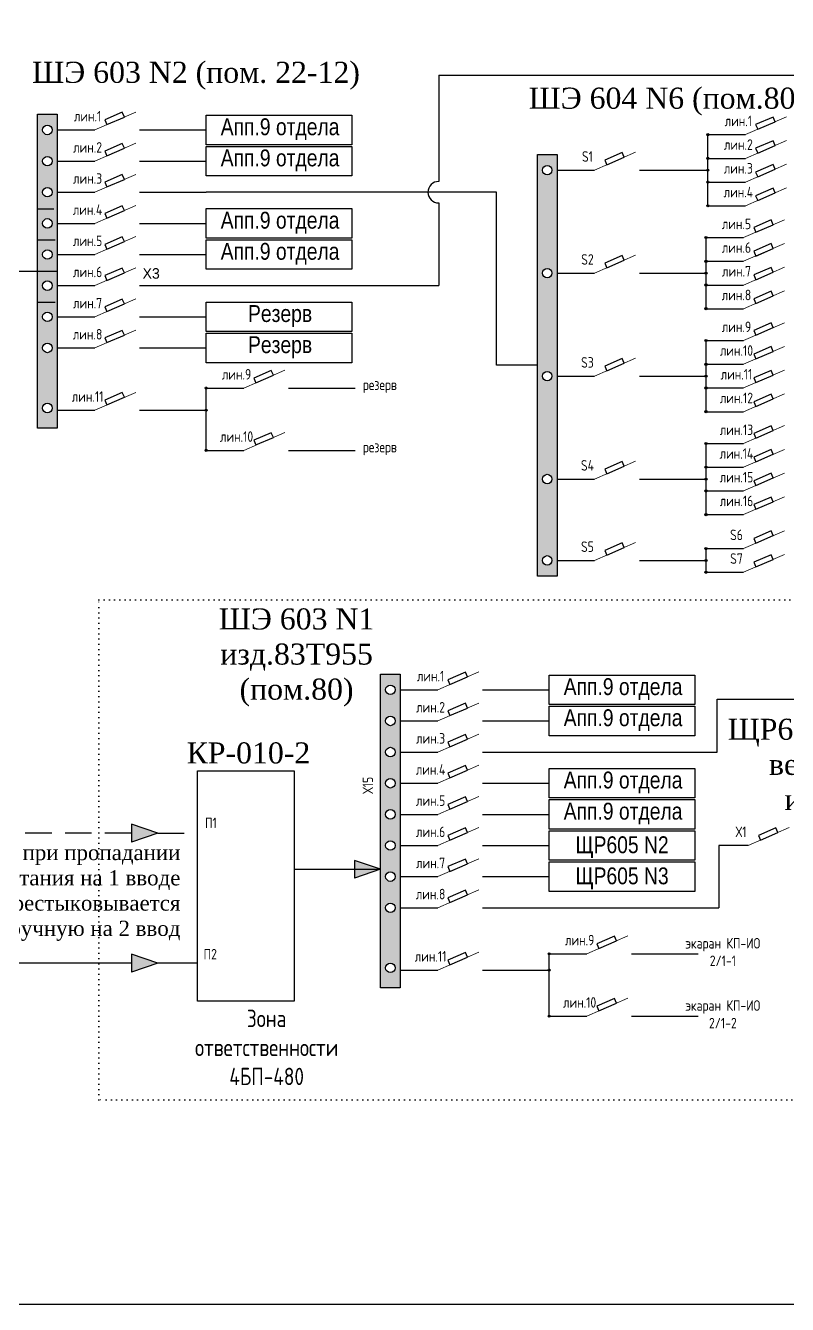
# Model space of a CAD drawing. Header units: millimetres. Extents: x 18 to 564, y 579 to 995.
# Drawn here: x 227.5 to 373, y 579.2 to 823.3 of the extents above; entities that cross this region are included whole.
import ezdxf

# ---------------------------------------------------------------- set-up
doc = ezdxf.new("R2010")
doc.units = ezdxf.units.MM
doc.linetypes.add('ACAD_ISO07W100', pattern=[3, 0, -3])
doc.linetypes.add('DASHEDX2', pattern=[38.1, 25.4, -12.7])

msp = doc.modelspace()

# ---------------------------------------------------------------- hatches: boundary and pattern name
h = msp.add_hatch(color=256)
h.paths.add_polyline_path([(233.52, 806.42), (229.77, 806.42), (229.77, 746.5), (233.52, 746.5)])
h.paths.add_polyline_path([(232.56, 767.74, -1), (230.74, 767.74, -1)], flags=16)
h.paths.add_polyline_path([(230.74, 773.69, -1), (232.56, 773.69, -1)], flags=16)
h.paths.add_polyline_path([(232.56, 761.8, -1), (230.74, 761.8, -1)], flags=16)
h.paths.add_polyline_path([(230.74, 779.64, -1), (232.56, 779.64, -1)], flags=16)
h.paths.add_polyline_path([(230.74, 785.58, -1), (232.56, 785.58, -1)], flags=16)
h.paths.add_polyline_path([(232.56, 750.33, -1), (230.74, 750.33, -1)], flags=16)
h.paths.add_polyline_path([(230.74, 791.53, -1), (232.56, 791.53, -1)], flags=16)
h.paths.add_polyline_path([(230.74, 797.47, -1), (232.56, 797.47, -1)], flags=16)
h.paths.add_polyline_path([(230.74, 803.42, -1), (232.56, 803.42, -1)], flags=16)
h = msp.add_hatch(color=256)
h.paths.add_polyline_path([(358.03, 802.52), (357.82, 802.52), (357.82, 802.32, 0.414214)], flags=17)
h.paths.add_polyline_path([(357.62, 802.52, 0.414214), (357.82, 802.32), (357.82, 802.52), (358.03, 802.52, 1)])
h = msp.add_hatch(color=256)
h.paths.add_polyline_path([(325.26, 718.23), (329, 718.23), (329, 798.73), (325.26, 798.73)])
h.paths.add_polyline_path([(326.22, 756.42, -1), (328.04, 756.42, -1)], flags=16)
h.paths.add_polyline_path([(328.04, 736.76, -1), (326.22, 736.76, -1)], flags=16)
h.paths.add_polyline_path([(326.22, 776.08, -1), (328.04, 776.08, -1)], flags=16)
h.paths.add_polyline_path([(328.04, 721.23, -1), (326.22, 721.23, -1)], flags=16)
h.paths.add_polyline_path([(326.22, 795.74, -1), (328.04, 795.74, -1)], flags=16)
h = msp.add_hatch(color=256)
h.paths.add_polyline_path([(358.03, 798), (357.82, 798), (357.82, 797.8, 0.414214)], flags=17)
h.paths.add_polyline_path([(357.62, 798, 0.414214), (357.82, 797.8), (357.82, 798), (358.03, 798, 1)])
h = msp.add_hatch(color=256)
h.paths.add_polyline_path([(358.03, 795.74), (357.82, 795.74), (357.82, 795.53, 0.414214)], flags=17)
h.paths.add_polyline_path([(357.62, 795.74, 0.414214), (357.82, 795.53), (357.82, 795.74), (358.03, 795.74, 1)])
h = msp.add_hatch(color=256)
h.paths.add_polyline_path([(358.03, 793.47), (357.82, 793.47), (357.82, 793.27, 0.414214)], flags=17)
h.paths.add_polyline_path([(357.62, 793.47, 0.414214), (357.82, 793.27), (357.82, 793.47), (358.03, 793.47, 1)])
h = msp.add_hatch(color=256)
h.paths.add_polyline_path([(358.03, 788.95), (357.82, 788.95), (357.82, 788.74, 0.414214)], flags=17)
h.paths.add_polyline_path([(357.62, 788.95, 0.414214), (357.82, 788.74), (357.82, 788.95), (358.03, 788.95, 1)])
h = msp.add_hatch(color=256)
h.paths.add_polyline_path([(357.67, 782.87), (357.47, 782.87), (357.47, 782.66, 0.414214)], flags=17)
h.paths.add_polyline_path([(357.27, 782.87, 0.414214), (357.47, 782.66), (357.47, 782.87), (357.67, 782.87, 1)])
h = msp.add_hatch(color=256)
h.paths.add_polyline_path([(357.67, 778.34), (357.47, 778.34), (357.47, 778.14, 0.414214)], flags=17)
h.paths.add_polyline_path([(357.27, 778.34, 0.414214), (357.47, 778.14), (357.47, 778.34), (357.67, 778.34, 1)])
h = msp.add_hatch(color=256)
h.paths.add_polyline_path([(357.67, 776.08), (357.47, 776.08), (357.47, 775.88, 0.414214)], flags=17)
h.paths.add_polyline_path([(357.27, 776.08, 0.414214), (357.47, 775.88), (357.47, 776.08), (357.67, 776.08, 1)])
h = msp.add_hatch(color=256)
h.paths.add_polyline_path([(357.67, 773.81), (357.47, 773.81), (357.47, 773.61, 0.414214)], flags=17)
h.paths.add_polyline_path([(357.27, 773.81, 0.414214), (357.47, 773.61), (357.47, 773.81), (357.67, 773.81, 1)])
h = msp.add_hatch(color=256)
h.paths.add_polyline_path([(357.67, 769.29), (357.47, 769.29), (357.47, 769.09, 0.414214)], flags=17)
h.paths.add_polyline_path([(357.27, 769.29, 0.414214), (357.47, 769.09), (357.47, 769.29), (357.67, 769.29, 1)])
h = msp.add_hatch(color=256)
h.paths.add_polyline_path([(357.67, 763.21), (357.47, 763.21), (357.47, 763.01, 0.414214)], flags=17)
h.paths.add_polyline_path([(357.27, 763.21, 0.414214), (357.47, 763.01), (357.47, 763.21), (357.67, 763.21, 1)])
h = msp.add_hatch(color=256)
h.paths.add_polyline_path([(357.67, 758.68), (357.47, 758.68), (357.47, 758.48, 0.414214)], flags=17)
h.paths.add_polyline_path([(357.27, 758.68, 0.414214), (357.47, 758.48), (357.47, 758.68), (357.67, 758.68, 1)])
h = msp.add_hatch(color=256)
h.paths.add_polyline_path([(357.67, 756.42), (357.47, 756.42), (357.47, 756.22, 0.414214)], flags=17)
h.paths.add_polyline_path([(357.27, 756.42, 0.414214), (357.47, 756.22), (357.47, 756.42), (357.67, 756.42, 1)])
h = msp.add_hatch(color=256)
h.paths.add_polyline_path([(262.18, 754.14), (261.98, 754.14), (261.98, 753.94, 0.414214)], flags=17)
h.paths.add_polyline_path([(261.78, 754.14, 0.414214), (261.98, 753.94), (261.98, 754.14), (262.18, 754.14, 1)])
h = msp.add_hatch(color=256)
h.paths.add_polyline_path([(357.67, 754.16), (357.47, 754.16), (357.47, 753.95, 0.414214)], flags=17)
h.paths.add_polyline_path([(357.27, 754.16, 0.414214), (357.47, 753.95), (357.47, 754.16), (357.67, 754.16, 1)])
h = msp.add_hatch(color=256)
h.paths.add_polyline_path([(262.18, 749.9), (261.98, 749.9), (261.98, 749.7, 0.414214)], flags=17)
h.paths.add_polyline_path([(261.78, 749.9, 0.414214), (261.98, 749.7), (261.98, 749.9), (262.18, 749.9, 1)])
h = msp.add_hatch(color=256)
h.paths.add_polyline_path([(357.67, 749.63), (357.47, 749.63), (357.47, 749.43, 0.414214)], flags=17)
h.paths.add_polyline_path([(357.27, 749.63, 0.414214), (357.47, 749.43), (357.47, 749.63), (357.67, 749.63, 1)])
h = msp.add_hatch(color=256)
h.paths.add_polyline_path([(262.18, 742.25), (261.98, 742.25), (261.98, 742.05, 0.414214)], flags=17)
h.paths.add_polyline_path([(261.78, 742.25, 0.414214), (261.98, 742.05), (261.98, 742.25), (262.18, 742.25, 1)])
h = msp.add_hatch(color=256)
h.paths.add_polyline_path([(357.67, 743.55), (357.47, 743.55), (357.47, 743.35, 0.414214)], flags=17)
h.paths.add_polyline_path([(357.27, 743.55, 0.414214), (357.47, 743.35), (357.47, 743.55), (357.67, 743.55, 1)])
h = msp.add_hatch(color=256)
h.paths.add_polyline_path([(357.67, 739.03), (357.47, 739.03), (357.47, 738.82, 0.414214)], flags=17)
h.paths.add_polyline_path([(357.27, 739.03, 0.414214), (357.47, 738.82), (357.47, 739.03), (357.67, 739.03, 1)])
h = msp.add_hatch(color=256)
h.paths.add_polyline_path([(357.67, 736.76), (357.47, 736.76), (357.47, 736.56, 0.414214)], flags=17)
h.paths.add_polyline_path([(357.27, 736.76, 0.414214), (357.47, 736.56), (357.47, 736.76), (357.67, 736.76, 1)])
h = msp.add_hatch(color=256)
h.paths.add_polyline_path([(357.67, 734.5), (357.47, 734.5), (357.47, 734.3, 0.414214)], flags=17)
h.paths.add_polyline_path([(357.27, 734.5, 0.414214), (357.47, 734.3), (357.47, 734.5), (357.67, 734.5, 1)])
h = msp.add_hatch(color=256)
h.paths.add_polyline_path([(357.67, 729.97), (357.47, 729.97), (357.47, 729.77, 0.414214)], flags=17)
h.paths.add_polyline_path([(357.27, 729.97, 0.414214), (357.47, 729.77), (357.47, 729.97), (357.67, 729.97, 1)])
h = msp.add_hatch(color=256)
h.paths.add_polyline_path([(357.67, 723.49), (357.47, 723.49), (357.47, 723.29, 0.414214)], flags=17)
h.paths.add_polyline_path([(357.27, 723.49, 0.414214), (357.47, 723.29), (357.47, 723.49), (357.67, 723.49, 1)])
h = msp.add_hatch(color=256)
h.paths.add_polyline_path([(357.67, 721.23), (357.47, 721.23), (357.47, 721.03, 0.414214)], flags=17)
h.paths.add_polyline_path([(357.27, 721.23, 0.414214), (357.47, 721.03), (357.47, 721.23), (357.67, 721.23, 1)])
h = msp.add_hatch(color=256)
h.paths.add_polyline_path([(357.67, 718.97), (357.47, 718.97), (357.47, 718.77, 0.414214)], flags=17)
h.paths.add_polyline_path([(357.27, 718.97, 0.414214), (357.47, 718.77), (357.47, 718.97), (357.67, 718.97, 1)])
h = msp.add_hatch(color=256)
h.paths.add_polyline_path([(299.04, 699.53), (295.3, 699.53), (295.3, 639.61), (299.04, 639.61)])
h.paths.add_polyline_path([(298.08, 660.86, -1), (296.26, 660.86, -1)], flags=16)
h.paths.add_polyline_path([(296.26, 666.8, -1), (298.08, 666.8, -1)], flags=16)
h.paths.add_polyline_path([(298.08, 654.91, -1), (296.26, 654.91, -1)], flags=16)
h.paths.add_polyline_path([(296.26, 672.75, -1), (298.08, 672.75, -1)], flags=16)
h.paths.add_polyline_path([(296.26, 678.69, -1), (298.08, 678.69, -1)], flags=16)
h.paths.add_polyline_path([(298.08, 643.44, -1), (296.26, 643.44, -1)], flags=16)
h.paths.add_polyline_path([(296.26, 684.64, -1), (298.08, 684.64, -1)], flags=16)
h.paths.add_polyline_path([(296.26, 690.59, -1), (298.08, 690.59, -1)], flags=16)
h.paths.add_polyline_path([(296.26, 696.53, -1), (298.08, 696.53, -1)], flags=16)
h = msp.add_hatch(color=256)
h.paths.add_polyline_path([(247.73, 670.85), (247.73, 669.15), (252.73, 669.15)])
h.paths.add_polyline_path([(252.73, 669.15), (247.73, 669.15), (247.73, 667.45)])
h = msp.add_hatch(color=256)
h.paths.add_polyline_path([(290.31, 663.97), (290.31, 662.27), (295.3, 662.27)])
h.paths.add_polyline_path([(295.3, 662.27), (290.31, 662.27), (290.31, 660.57)])
h = msp.add_hatch(color=256)
h.paths.add_polyline_path([(247.73, 646.05), (247.73, 644.35), (252.73, 644.35)])
h.paths.add_polyline_path([(252.73, 644.35), (247.73, 644.35), (247.73, 642.65)])
h = msp.add_hatch(color=256)
h.paths.add_polyline_path([(327.71, 646.12), (327.5, 646.12), (327.5, 645.92, 0.414214)], flags=17)
h.paths.add_polyline_path([(327.3, 646.12, 0.414214), (327.5, 645.92), (327.5, 646.12), (327.71, 646.12, 1)])
h = msp.add_hatch(color=256)
h.paths.add_polyline_path([(327.71, 643.02), (327.5, 643.02), (327.5, 642.82, 0.414214)], flags=17)
h.paths.add_polyline_path([(327.3, 643.02, 0.414214), (327.5, 642.82), (327.5, 643.02), (327.71, 643.02, 1)])
h = msp.add_hatch(color=256)
h.paths.add_polyline_path([(327.71, 634.23), (327.5, 634.23), (327.5, 634.02, 0.414214)], flags=17)
h.paths.add_polyline_path([(327.3, 634.23, 0.414214), (327.5, 634.02), (327.5, 634.23), (327.71, 634.23, 1)])

# ---------------------------------------------------------------- linework, layer by layer
for p, q in [((306.4, 813.85), (306.4, 793.58)), ((306.4, 813.85), (418.99, 813.85)), ((233.52, 803.42), (240.69, 803.42)), ((249.24, 803.42), (261.98, 803.42)), ((357.82, 802.52), (365, 802.52)), ((357.82, 788.95), (357.82, 802.52)), ((233.52, 797.47), (240.69, 797.47)), ((249.24, 797.47), (261.98, 797.47)), ((357.82, 798), (365, 798)), ((329, 795.74), (336.18, 795.74)), ((344.73, 795.74), (357.82, 795.74)), ((233.52, 791.53), (240.69, 791.53)), ((249.24, 791.53), (261.98, 791.53)), ((317.42, 791.53), (261.98, 791.53)), ((317.42, 758.48), (317.42, 791.53)), ((357.82, 793.47), (365, 793.47)), ((306.4, 789.48), (306.4, 773.69)), ((357.82, 788.95), (365, 788.95)), ((229.77, 788.35), (232.88, 788.35)), ((233.52, 785.58), (240.69, 785.58)), ((249.24, 785.58), (261.98, 785.58)), ((229.77, 782.41), (233.12, 782.41)), ((357.47, 782.87), (364.64, 782.87)), ((357.47, 769.29), (357.47, 782.87)), ((233.52, 779.64), (240.69, 779.64)), ((249.24, 779.64), (261.98, 779.64)), ((218.66, 776.46), (233.52, 776.46)), ((357.47, 778.34), (364.64, 778.34)), ((329, 776.08), (336.18, 776.08)), ((344.73, 776.08), (357.47, 776.08)), ((233.52, 773.69), (240.69, 773.69)), ((249.24, 773.69), (261.98, 773.69)), ((249.24, 773.69), (306.4, 773.69)), ((357.47, 773.81), (364.64, 773.81)), ((229.77, 770.51), (233.12, 770.51)), ((357.47, 769.29), (364.64, 769.29)), ((233.52, 767.74), (240.69, 767.74)), ((249.24, 767.74), (261.98, 767.74)), ((233.52, 761.8), (240.69, 761.8)), ((249.24, 761.8), (261.98, 761.8)), ((357.47, 763.21), (364.64, 763.21)), ((357.47, 749.63), (357.47, 763.21)), ((325.26, 758.48), (317.42, 758.48)), ((357.47, 758.68), (364.64, 758.68)), ((329, 756.42), (336.18, 756.42)), ((344.73, 756.42), (357.47, 756.42)), ((261.98, 754.14), (269.16, 754.14)), ((261.98, 742.25), (261.98, 754.14)), ((277.71, 754.14), (290.45, 754.14)), ((357.47, 754.16), (364.64, 754.16)), ((233.52, 749.9), (240.69, 749.9)), ((249.24, 749.9), (261.98, 749.9)), ((357.47, 749.63), (364.64, 749.63)), ((357.47, 743.55), (364.64, 743.55)), ((357.47, 729.97), (357.47, 743.55)), ((261.98, 742.25), (269.16, 742.25)), ((277.71, 742.25), (290.45, 742.25)), ((357.47, 739.03), (364.64, 739.03)), ((329, 736.76), (336.18, 736.76)), ((344.73, 736.76), (357.47, 736.76)), ((357.47, 734.5), (364.64, 734.5)), ((357.47, 729.97), (364.64, 729.97)), ((357.47, 723.49), (364.64, 723.49)), ((357.47, 718.97), (357.47, 723.49)), ((329, 721.23), (336.18, 721.23)), ((344.73, 721.23), (357.47, 721.23)), ((357.47, 718.97), (364.64, 718.97)), ((299.04, 696.53), (306.22, 696.53)), ((314.76, 696.53), (327.5, 696.53)), ((359.61, 684.64), (359.61, 694.75)), ((359.61, 694.75), (413.33, 694.75)), ((299.04, 690.59), (306.22, 690.59)), ((314.76, 690.59), (327.5, 690.59)), ((299.04, 684.64), (306.22, 684.64)), ((314.76, 684.64), (359.61, 684.64)), ((299.04, 678.69), (306.22, 678.69)), ((314.76, 678.69), (327.5, 678.69)), ((299.04, 672.75), (306.22, 672.75)), ((314.76, 672.75), (327.5, 672.75)), ((252.73, 669.15), (247.73, 670.85)), ((247.73, 670.85), (247.73, 667.45)), ((252.73, 669.15), (247.73, 667.45)), ((299.04, 666.8), (306.22, 666.8)), ((314.76, 666.8), (327.5, 666.8)), ((365.52, 666.8), (359.88, 666.8)), ((359.88, 666.8), (359.88, 654.91)), ((278.81, 662.27), (295.3, 662.27)), ((295.3, 662.27), (290.31, 663.97)), ((290.31, 663.97), (290.31, 660.57)), ((295.3, 662.27), (290.31, 660.57)), ((299.04, 660.86), (306.22, 660.86)), ((314.76, 660.86), (327.5, 660.86)), ((299.04, 654.91), (306.22, 654.91)), ((314.76, 654.91), (359.88, 654.91)), ((252.73, 644.35), (247.73, 646.05)), ((247.73, 646.05), (247.73, 642.65)), ((327.5, 646.12), (334.68, 646.12)), ((327.5, 634.23), (327.5, 646.12)), ((343.23, 646.12), (355.97, 646.12)), ((239.51, 644.35), (185.59, 644.35)), ((247.73, 644.35), (239.51, 644.35)), ((252.73, 644.35), (247.73, 642.65)), ((260.3, 644.35), (252.73, 644.35)), ((299.04, 643.02), (306.22, 643.02)), ((314.76, 643.02), (327.5, 643.02)), ((327.5, 634.23), (334.68, 634.23)), ((343.23, 634.23), (355.97, 634.23))]:
    msp.add_line(p, q)
at = {"lineweight": 15}
for p, q in [((240.69, 803.42), (248.53, 806.84)), ((365, 802.52), (372.84, 805.94)), ((240.69, 797.47), (248.53, 800.89)), ((365, 798), (372.84, 801.41)), ((336.18, 795.74), (344.02, 799.15)), ((365, 793.47), (372.84, 796.89)), ((240.69, 791.53), (248.53, 794.94)), ((365, 788.95), (372.84, 792.36)), ((240.69, 785.58), (248.53, 789)), ((364.64, 782.87), (372.48, 786.28)), ((240.69, 779.64), (248.53, 783.05)), ((364.64, 778.34), (372.48, 781.76)), ((336.18, 776.08), (344.02, 779.49)), ((240.69, 773.69), (248.53, 777.1)), ((364.64, 773.81), (372.48, 777.23)), ((364.64, 769.29), (372.48, 772.7)), ((240.69, 767.74), (248.53, 771.16)), ((240.69, 761.8), (248.53, 765.21)), ((364.64, 763.21), (372.48, 766.62)), ((364.64, 758.68), (372.48, 762.1)), ((336.18, 756.42), (344.02, 759.83)), ((269.16, 754.14), (277, 757.56)), ((364.64, 754.16), (372.48, 757.57)), ((240.69, 749.9), (248.53, 753.32)), ((364.64, 749.63), (372.48, 753.05)), ((269.16, 742.25), (277, 745.67)), ((364.64, 743.55), (372.48, 746.97)), ((364.64, 739.03), (372.48, 742.44)), ((336.18, 736.76), (344.02, 740.18)), ((364.64, 734.5), (372.48, 737.91)), ((364.64, 729.97), (372.48, 733.39)), ((364.64, 723.49), (372.48, 726.91)), ((336.18, 721.23), (344.02, 724.64)), ((364.64, 718.97), (372.48, 722.38)), ((306.22, 696.53), (314.05, 699.95)), ((306.22, 690.59), (314.05, 694)), ((306.22, 684.64), (314.05, 688.06)), ((306.22, 678.69), (314.05, 682.11)), ((306.22, 672.75), (314.05, 676.16)), ((306.22, 666.8), (314.05, 670.22)), ((365.52, 666.8), (373.36, 670.22)), ((306.22, 660.86), (314.05, 664.27)), ((306.22, 654.91), (314.05, 658.32)), ((334.68, 646.12), (342.52, 649.53)), ((306.22, 643.02), (314.05, 646.43)), ((334.68, 634.23), (342.52, 637.64))]:
    msp.add_line(p, q, dxfattribs=at)
at = {"linetype": 'DASHEDX2', "ltscale": 0.2}
for p, q in [((247.73, 669.15), (224.95, 669.15)), ((252.73, 669.15), (260.3, 669.15))]:
    msp.add_line(p, q, dxfattribs=at)
for points in [[(563.87, 579.18), (18.44, 579.18), (18.44, 967.77), (563.87, 967.77)], [(229.77, 806.42), (233.52, 806.42), (233.52, 746.5), (229.77, 746.5)], [(243.02, 804.43), (246.36, 805.89), (245.96, 806.79), (242.63, 805.33)], [(261.98, 806.24), (289.83, 806.24), (289.83, 800.6), (261.98, 800.6)], [(367.33, 803.54), (370.66, 804.99), (370.27, 805.89), (366.94, 804.44)], [(367.33, 799.01), (370.66, 800.47), (370.27, 801.36), (366.94, 799.91)], [(243.02, 798.49), (246.36, 799.94), (245.96, 800.84), (242.63, 799.39)], [(261.98, 800.29), (289.83, 800.29), (289.83, 794.66), (261.98, 794.66)], [(325.26, 798.73), (329, 798.73), (329, 718.23), (325.26, 718.23)], [(338.51, 796.75), (341.84, 798.2), (341.45, 799.1), (338.11, 797.65)], [(367.33, 794.49), (370.66, 795.94), (370.27, 796.84), (366.94, 795.38)], [(243.02, 792.54), (246.36, 793.99), (245.96, 794.89), (242.63, 793.44)], [(367.33, 789.96), (370.66, 791.41), (370.27, 792.31), (366.94, 790.86)], [(243.02, 786.6), (246.36, 788.05), (245.96, 788.95), (242.63, 787.49)], [(261.98, 788.4), (289.83, 788.4), (289.83, 782.77), (261.98, 782.77)], [(366.97, 783.88), (370.31, 785.33), (369.91, 786.23), (366.58, 784.78)], [(243.02, 780.65), (246.36, 782.1), (245.96, 783), (242.63, 781.55)], [(261.98, 782.45), (289.83, 782.45), (289.83, 776.82), (261.98, 776.82)], [(366.97, 779.35), (370.31, 780.81), (369.91, 781.71), (366.58, 780.25)], [(338.51, 777.09), (341.84, 778.54), (341.45, 779.44), (338.11, 777.99)], [(243.02, 774.7), (246.36, 776.16), (245.96, 777.05), (242.63, 775.6)], [(366.97, 774.83), (370.31, 776.28), (369.91, 777.18), (366.58, 775.73)], [(366.97, 770.3), (370.31, 771.76), (369.91, 772.65), (366.58, 771.2)], [(243.02, 768.76), (246.36, 770.21), (245.96, 771.11), (242.63, 769.66)], [(261.98, 770.56), (289.83, 770.56), (289.83, 764.93), (261.98, 764.93)], [(243.02, 762.81), (246.36, 764.26), (245.96, 765.16), (242.63, 763.71)], [(261.98, 764.61), (289.83, 764.61), (289.83, 758.98), (261.98, 758.98)], [(366.97, 764.22), (370.31, 765.68), (369.91, 766.57), (366.58, 765.12)], [(366.97, 759.7), (370.31, 761.15), (369.91, 762.05), (366.58, 760.59)], [(338.51, 757.43), (341.84, 758.89), (341.45, 759.78), (338.11, 758.33)], [(271.49, 755.16), (274.82, 756.61), (274.43, 757.51), (271.09, 756.06)], [(366.97, 755.17), (370.31, 756.62), (369.91, 757.52), (366.58, 756.07)], [(243.02, 750.92), (246.36, 752.37), (245.96, 753.27), (242.63, 751.82)], [(366.97, 750.64), (370.31, 752.1), (369.91, 753), (366.58, 751.54)], [(271.49, 743.27), (274.82, 744.72), (274.43, 745.62), (271.09, 744.16)], [(366.97, 744.57), (370.31, 746.02), (369.91, 746.92), (366.58, 745.46)], [(366.97, 740.04), (370.31, 741.49), (369.91, 742.39), (366.58, 740.94)], [(338.51, 737.78), (341.84, 739.23), (341.45, 740.13), (338.11, 738.67)], [(366.97, 735.51), (370.31, 736.97), (369.91, 737.86), (366.58, 736.41)], [(366.97, 730.99), (370.31, 732.44), (369.91, 733.34), (366.58, 731.88)], [(366.97, 724.51), (370.31, 725.96), (369.91, 726.86), (366.58, 725.41)], [(338.51, 722.24), (341.84, 723.7), (341.45, 724.59), (338.11, 723.14)], [(366.97, 719.98), (370.31, 721.43), (369.91, 722.33), (366.58, 720.88)], [(295.3, 699.53), (299.04, 699.53), (299.04, 639.61), (295.3, 639.61)], [(308.54, 697.55), (311.88, 699), (311.49, 699.9), (308.15, 698.44)], [(327.5, 699.35), (355.35, 699.35), (355.35, 693.72), (327.5, 693.72)], [(308.54, 691.6), (311.88, 693.05), (311.49, 693.95), (308.15, 692.5)], [(327.5, 693.4), (355.35, 693.4), (355.35, 687.77), (327.5, 687.77)], [(308.54, 685.65), (311.88, 687.11), (311.49, 688.01), (308.15, 686.55)], [(308.54, 679.71), (311.88, 681.16), (311.49, 682.06), (308.15, 680.61)], [(327.5, 681.51), (355.35, 681.51), (355.35, 675.88), (327.5, 675.88)], [(260.3, 681.04), (278.81, 681.04), (278.81, 637.1), (260.3, 637.1)], [(308.54, 673.76), (311.88, 675.22), (311.49, 676.11), (308.15, 674.66)], [(327.5, 675.56), (355.35, 675.56), (355.35, 669.93), (327.5, 669.93)], [(308.54, 667.82), (311.88, 669.27), (311.49, 670.17), (308.15, 668.71)], [(327.5, 669.62), (355.35, 669.62), (355.35, 663.99), (327.5, 663.99)], [(367.85, 667.82), (371.18, 669.27), (370.79, 670.17), (367.46, 668.71)], [(308.54, 661.87), (311.88, 663.32), (311.49, 664.22), (308.15, 662.77)], [(327.5, 663.67), (355.35, 663.67), (355.35, 658.04), (327.5, 658.04)], [(308.54, 655.92), (311.88, 657.38), (311.49, 658.27), (308.15, 656.82)], [(337.01, 647.13), (340.34, 648.58), (339.95, 649.48), (336.62, 648.03)], [(308.54, 644.03), (311.88, 645.48), (311.49, 646.38), (308.15, 644.93)], [(337.01, 635.24), (340.34, 636.69), (339.95, 637.59), (336.62, 636.14)]]:
    msp.add_lwpolyline(points, close=True)
at = {"linetype": 'ACAD_ISO07W100', "ltscale": 0.3}
msp.add_lwpolyline([(443.88, 618.24), (241.49, 618.24), (241.49, 713.69), (443.88, 713.69)], close=True, dxfattribs=at)
for centre, radius in [((231.65, 803.42), 0.91), ((357.82, 802.52), 0.202), ((231.65, 797.47), 0.91), ((327.13, 795.74), 0.91), ((357.82, 798), 0.202), ((357.82, 795.74), 0.202), ((357.82, 793.47), 0.202), ((231.65, 791.53), 0.91), ((357.82, 788.95), 0.202), ((231.65, 785.58), 0.91), ((357.47, 782.87), 0.202), ((231.65, 779.64), 0.91), ((327.13, 776.08), 0.91), ((357.47, 778.34), 0.202), ((231.65, 773.69), 0.91), ((357.47, 776.08), 0.202), ((357.47, 773.81), 0.202), ((357.47, 769.29), 0.202), ((231.65, 767.74), 0.91), ((231.65, 761.8), 0.91), ((357.47, 763.21), 0.202), ((327.13, 756.42), 0.91), ((357.47, 758.68), 0.202), ((357.47, 756.42), 0.202), ((261.98, 754.14), 0.202), ((357.47, 754.16), 0.202), ((231.65, 750.33), 0.91), ((261.98, 749.9), 0.202), ((357.47, 749.63), 0.202), ((261.98, 742.25), 0.202), ((357.47, 743.55), 0.202), ((327.13, 736.76), 0.91), ((357.47, 739.03), 0.202), ((357.47, 736.76), 0.202), ((357.47, 734.5), 0.202), ((357.47, 729.97), 0.202), ((357.47, 723.49), 0.202), ((327.13, 721.23), 0.91), ((357.47, 721.23), 0.202), ((357.47, 718.97), 0.202), ((297.17, 696.53), 0.91), ((297.17, 690.59), 0.91), ((297.17, 684.64), 0.91), ((297.17, 678.69), 0.91), ((297.17, 672.75), 0.91), ((297.17, 666.8), 0.91), ((297.17, 660.86), 0.91), ((297.17, 654.91), 0.91), ((327.5, 646.12), 0.202), ((297.17, 643.44), 0.91), ((327.5, 643.02), 0.202), ((327.5, 634.23), 0.202)]:
    msp.add_circle(centre, radius)
msp.add_arc((306.4, 791.53), 2.05, 90, 270)

# ---------------------------------------------------------------- texts
for s, insert, char_height, width, attachment_point in [('{\\fTimes New Roman|b0|i0|c204|p18;ШЭ\\fTimes New Roman|b0|i0|c238|p18; 603 N2 (\\fTimes New Roman|b0|i0|c204|p18;пом. 22-12\\fTimes New Roman|b0|i0|c238|p18;)}', (260.05, 813.77), 4.02107, 116.0273, 5), ('{\\fTimes New Roman|b0|i0|c204|p18;ШЭ\\fTimes New Roman|b0|i0|c0|p18; 604 N6 (\\fTimes New Roman|b0|i0|c204|p18;пом.80\\fTimes New Roman|b0|i0|c0|p18;) \\fTimes New Roman|b0|i0|c204|p18;нижний этаж}', (367.89, 808.83), 4.02107, 113.0626, 5), ('{\\fGOST|b0|i0|c204|p34;лин.1}', (239.33, 806.04), 2.0105, 32.7497, 5), ('{\\fGOST|b0|i0|c204|p34;лин.1}', (363.64, 805.14), 2.0105, 32.7497, 5), ('{\\fArial Narrow|b0|i0|c204|p34;Апп.9 отдела}', (276.1, 803.56), 3.2169, 31.1562, 5), ('{\\fGOST|b0|i0|c204|p34;лин.2}', (239.33, 800.09), 2.0105, 32.7497, 5), ('{\\fGOST|b0|i0|c204|p34;лин.2}', (363.64, 800.62), 2.0105, 32.7497, 5), ('{\\fArial Narrow|b0|i0|c204|p34;Апп.9 отдела}', (276.1, 797.62), 3.2169, 31.1562, 5), ('{\\fGOST|b0|i0|c204|p34;S1}', (334.81, 798.35), 2.0105, 32.7497, 5), ('{\\fGOST|b0|i0|c204|p34;лин.3}', (363.64, 796.09), 2.0105, 32.7497, 5), ('{\\fGOST|b0|i0|c204|p34;лин.3}', (239.33, 794.15), 2.0105, 32.7497, 5), ('{\\fGOST|b0|i0|c204|p34;лин.4}', (363.64, 791.56), 2.0105, 32.7497, 5), ('{\\fGOST|b0|i0|c204|p34;лин.4}', (239.33, 788.2), 2.0105, 32.7497, 5), ('{\\fArial Narrow|b0|i0|c204|p34;Апп.9 отдела}', (276.1, 785.72), 3.2169, 31.1562, 5), ('{\\fGOST|b0|i0|c204|p34;лин.5}', (363.28, 785.48), 2.0105, 32.7497, 5), ('{\\fGOST|b0|i0|c204|p34;лин.5}', (239.33, 782.25), 2.0105, 32.7497, 5), ('{\\fArial Narrow|b0|i0|c204|p34;Апп.9 отдела}', (276.1, 779.78), 3.2169, 31.1562, 5), ('{\\fGOST|b0|i0|c204|p34;лин.6}', (363.28, 780.96), 2.0105, 32.7497, 5), ('{\\fGOST|b0|i0|c204|p34;S2}', (334.81, 778.7), 2.0105, 32.7497, 5), ('{\\fGOST|b0|i0|c204|p34;лин.6}', (239.33, 776.31), 2.0105, 32.7497, 5), ('X3', (251.48, 776.01), 2.011, 32.7496, 5), ('{\\fGOST|b0|i0|c204|p34;лин.7}', (363.28, 776.43), 2.0105, 32.7497, 5), ('{\\fGOST|b0|i0|c204|p34;лин.8}', (363.28, 771.91), 2.0105, 32.7497, 5), ('{\\fGOST|b0|i0|c204|p34;лин.7}', (239.33, 770.36), 2.0105, 32.7497, 5), ('{\\fArial Narrow|b0|i0|c204|p34;Резерв}', (276.1, 767.88), 3.2169, 31.1562, 5), ('{\\fGOST|b0|i0|c204|p34;лин.9}', (363.28, 765.83), 2.0105, 32.7497, 5), ('{\\fGOST|b0|i0|c204|p34;лин.8}', (239.33, 764.41), 2.0105, 32.7497, 5), ('{\\fArial Narrow|b0|i0|c204|p34;Резерв}', (276.1, 761.94), 3.2169, 31.1562, 5), ('{\\fGOST|b0|i0|c204|p34;лин.10}', (363.28, 761.3), 2.0105, 32.7497, 5), ('{\\fGOST|b0|i0|c204|p34;S3}', (334.81, 759.04), 2.0105, 32.7497, 5), ('{\\fGOST|b0|i0|c204|p34;лин.9}', (267.79, 756.76), 2.0105, 32.7497, 5), ('{\\fGOST|b0|i0|c204|p34;лин.11}', (363.28, 756.77), 2.0105, 32.7497, 5), ('{\\fGOST|b0|i0|c204|p34;резерв}', (295.16, 754.49), 2.0105, 32.7497, 5), ('{\\fGOST|b0|i0|c204|p34;лин.11}', (239.33, 752.52), 2.0105, 32.7497, 5), ('{\\fGOST|b0|i0|c204|p34;лин.12}', (363.28, 752.25), 2.0105, 32.7497, 5), ('{\\fGOST|b0|i0|c204|p34;лин.13}', (363.28, 746.17), 2.0105, 32.7497, 5), ('{\\fGOST|b0|i0|c204|p34;лин.10}', (267.79, 744.87), 2.0105, 32.7497, 5), ('{\\fGOST|b0|i0|c204|p34;резерв}', (295.16, 742.6), 2.0105, 32.7497, 5), ('{\\fGOST|b0|i0|c204|p34;лин.14}', (363.28, 741.64), 2.0105, 32.7497, 5), ('{\\fGOST|b0|i0|c204|p34;S4}', (334.81, 739.38), 2.0105, 32.7497, 5), ('{\\fGOST|b0|i0|c204|p34;лин.15}', (363.28, 737.12), 2.0105, 32.7497, 5), ('{\\fGOST|b0|i0|c204|p34;лин.16}', (363.28, 732.59), 2.0105, 32.7497, 5), ('{\\fGOST|b0|i0|c0|p34;S6}', (363.28, 726.11), 2.0105, 32.7497, 5), ('{\\fGOST|b0|i0|c204|p34;S5}', (334.81, 723.85), 2.0105, 32.7497, 5), ('{\\fGOST|b0|i0|c0|p34;S7}', (363.28, 721.58), 2.0105, 32.7497, 5), ('{\\fTimes New Roman|b0|i0|c204|p18;ШЭ\\fTimes New Roman|b0|i0|c238|p18; 603 N1 \\fTimes New Roman|b0|i0|c204|p18;изд.83Т955 (пом.80)}', (279.25, 702.7), 4.02107, 38.9453, 5), ('{\\fGOST|b0|i0|c204|p34;лин.1}', (304.85, 699.15), 2.0105, 32.7497, 5), ('{\\fArial Narrow|b0|i0|c204|p34;Апп.9 отдела}', (341.62, 696.67), 3.2169, 31.1562, 5), ('{\\fGOST|b0|i0|c204|p34;лин.2}', (304.85, 693.2), 2.0105, 32.7497, 5), ('{\\fArial Narrow|b0|i0|c204|p34;Апп.9 отдела}', (341.62, 690.73), 3.2169, 31.1562, 5), ('{\\fTimes New Roman|b0|i0|c204|p18;ЩР605 N3 (пом.80) верхний этаж изд.83Т955}', (387.02, 681.7), 4.0211, 54.8209, 5), ('{\\fTimes New Roman|b0|i0|c204|p18;КР-010-2}', (270.06, 684.45), 4.0211, 38.9453, 5), ('{\\fGOST|b0|i0|c204|p34;лин.3}', (304.85, 687.26), 2.0105, 32.7497, 5), ('{\\fGOST|b0|i0|c204|p34;лин.4}', (304.85, 681.31), 2.0105, 32.7497, 5), ('{\\fArial Narrow|b0|i0|c204|p34;Апп.9 отдела}', (341.62, 678.84), 3.2169, 31.1562, 5), ('{\\fGOST|b0|i0|c204|p34;лин.5}', (304.85, 675.37), 2.0105, 32.7497, 5), ('{\\fArial Narrow|b0|i0|c204|p34;Апп.9 отдела}', (341.62, 672.89), 3.2169, 31.1562, 5), ('{\\fGOST|b0|i0|c204|p34;П1}', (262.88, 671.11), 2.0105, 32.7497, 5), ('{\\fGOST|b0|i0|c204|p34;лин.6}', (304.85, 669.42), 2.0105, 32.7497, 5), ('{\\fGOST|b0|i0|c204|p34;Х1}', (364.16, 669.42), 2.0105, 32.7497, 5), ('{\\fArial Narrow|b0|i0|c204|p34;ЩР605 N2}', (341.43, 666.48), 3.2169, 31.1562, 5), ('{\\fTimes New Roman|b0|i0|c204|p18;при пропадании электропитания на 1 вводе кабель перестыковывается вручную на 2 ввод}', (257.06, 657.75), 2.89517, 55.2056, 6), ('{\\fGOST|b0|i0|c204|p34;лин.7}', (304.85, 663.47), 2.0105, 32.7497, 5), ('{\\fArial Narrow|b0|i0|c204|p34;ЩР605 N3}', (341.43, 660.54), 3.2169, 31.1562, 5), ('{\\fGOST|b0|i0|c204|p34;лин.8}', (304.85, 657.53), 2.0105, 32.7497, 5), ('{\\fGOST|b0|i0|c204|p34;лин.9}', (333.32, 648.74), 2.0105, 32.7497, 5), ('{\\fGOST|b0|i0|c204|p34;П2}', (262.76, 646.05), 2.0105, 32.7497, 5), ('{\\fGOST|b0|i0|c204|p34;экаран КП-ИО\\P2/1-1}', (360.68, 646.46), 2.0105, 32.7497, 5), ('{\\fGOST|b0|i0|c204|p34;лин.11}', (304.85, 645.64), 2.0105, 32.7497, 5), ('{\\fGOST|b0|i0|c204|p34;лин.10}', (333.32, 636.84), 2.0105, 32.7497, 5), ('{\\fGOST|b0|i0|c204|p34;Зона \\Pответственности\\P4БП-480}', (273.54, 628.25), 3.3232, 86.2585, 5), ('{\\fGOST|b0|i0|c204|p34;экаран КП-ИО\\P2/1-2}', (360.68, 634.57), 2.0105, 32.7497, 5)]:
    msp.add_mtext(s, dxfattribs=dict(insert=insert, char_height=char_height, width=width, attachment_point=attachment_point))
at = {"insert": (292.87, 678.3), "char_height": 2.0105, "width": 32.7497, "attachment_point": 5, "rotation": 90}
msp.add_mtext('{\\fGOST|b0|i0|c204|p34;Х15}', dxfattribs=at)

doc.saveas('drawing.dxf')
